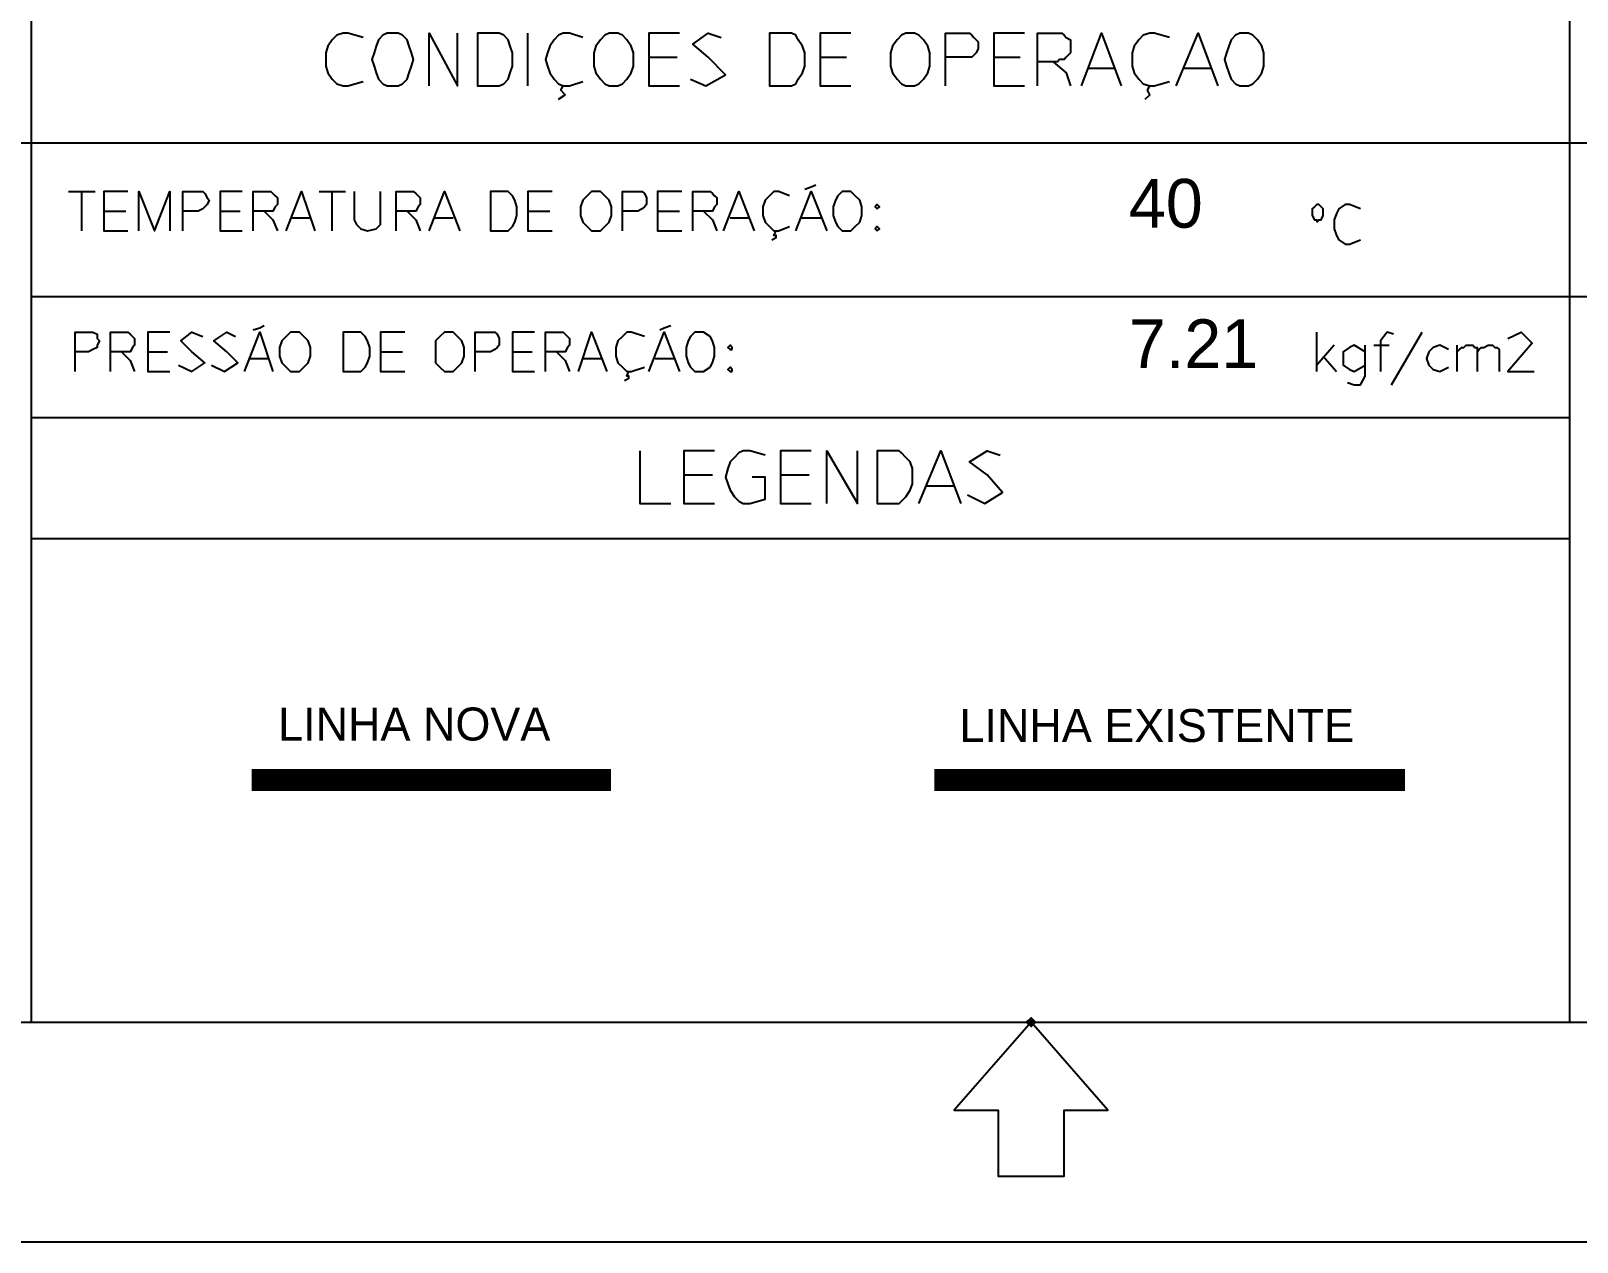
# Model space of a CAD drawing. Extents: x 0 to 597, y 0 to 422.
# Drawn here: x 258.9 to 329.2, y 0 to 55.1 of the extents above; entities that cross this region are included whole.
import ezdxf

# ---------------------------------------------------------------- set-up
doc = ezdxf.new("R2010")
doc.units = 0
doc.header["$MEASUREMENT"] = 0
doc.linetypes.add('GT101', pattern=[2.1, 1.4, -0.7])
doc.layers.add('GT_1', color=7, linetype='Continuous')
doc.styles.add('HTX1', font='O8116901', dxfattribs={"width": 1.02})

msp = doc.modelspace()

# ---------------------------------------------------------------- linework, layer by layer
at = {"linetype": 'Continuous'}
msp.add_lwpolyline([(0, 421.74), (597.11, 421.74), (597.11, 0), (0, 0)], close=True, dxfattribs=at)
at = {"layer": 'GT_1', "flags": 128}
for points in [[(25, 10), (583.8, 10), (583.8, 409.8)], [(258.9, 107.9), (258.9, 10)], [(328.9, 107.9), (328.9, 10)], [(274, 54.8), (273.3, 55), (273.1, 55), (272.8, 54.9), (272.6, 54.7), (272.4, 54.4), (272.3, 54.1), (272.3, 53.8), (272.3, 53.5), (272.4, 53.2), (272.6, 52.9), (272.8, 52.7), (273.1, 52.6), (273.3, 52.6), (274, 52.8)], [(275.5, 52.6), (275.6, 52.6), (275.8, 52.7), (276, 52.9), (276.1, 53.2), (276.2, 53.5), (276.3, 53.8), (276.2, 54.1), (276.1, 54.4), (276, 54.7), (275.8, 54.9), (275.6, 55), (275.4, 55), (275.1, 55), (274.9, 54.9), (274.7, 54.7), (274.6, 54.4), (274.5, 54.1), (274.4, 53.8), (274.5, 53.5), (274.6, 53.2), (274.7, 52.9), (274.9, 52.7), (275.1, 52.6), (275.4, 52.6), (275.5, 52.6)], [(277, 52.6), (277, 55), (278.3, 52.6), (278.3, 55)], [(280.1, 52.6), (280.2, 52.6), (280.4, 52.7), (280.6, 52.9), (280.7, 53.2), (280.8, 53.5), (280.8, 53.8), (280.8, 54.1), (280.7, 54.4), (280.6, 54.7), (280.4, 54.9), (280.2, 55), (280, 55), (279.2, 55), (279.2, 52.6), (280, 52.6), (280.1, 52.6)], [(281.5, 52.6), (281.5, 55)], [(284, 54.8), (283.4, 55), (283.1, 55), (282.9, 54.9), (282.7, 54.7), (282.5, 54.4), (282.4, 54.1), (282.3, 53.8), (282.4, 53.5), (282.5, 53.2), (282.7, 52.9), (282.9, 52.7), (283.1, 52.6), (283.4, 52.6), (284, 52.8)], [(285.5, 52.6), (285.6, 52.6), (285.8, 52.7), (286, 52.9), (286.2, 53.2), (286.3, 53.5), (286.3, 53.8), (286.3, 54.1), (286.2, 54.4), (286, 54.7), (285.8, 54.9), (285.6, 55), (285.4, 55), (285.2, 55), (285, 54.9), (284.8, 54.7), (284.6, 54.4), (284.5, 54.1), (284.5, 53.8), (284.5, 53.5), (284.6, 53.2), (284.8, 52.9), (285, 52.7), (285.2, 52.6), (285.4, 52.6), (285.5, 52.6)], [(288.4, 55), (287, 55), (287, 52.6), (288.4, 52.6)], [(288.9, 52.9), (289.6, 52.6), (290.5, 53.1), (289.7, 53.9), (289, 54.5), (289.7, 55), (290.3, 54.8)], [(293.4, 52.6), (293.5, 52.6), (293.7, 52.7), (293.8, 52.9), (294, 53.2), (294.1, 53.5), (294.1, 53.8), (294.1, 54.1), (294, 54.4), (293.8, 54.7), (293.7, 54.9), (293.5, 55), (293.3, 55), (292.5, 55), (292.5, 52.6), (293.3, 52.6), (293.4, 52.6)], [(296.2, 55), (294.8, 55), (294.8, 52.6), (296.2, 52.6)], [(299, 52.6), (299.1, 52.6), (299.3, 52.7), (299.5, 52.9), (299.7, 53.2), (299.8, 53.5), (299.8, 53.8), (299.8, 54.1), (299.7, 54.4), (299.5, 54.7), (299.3, 54.9), (299.1, 55), (298.9, 55), (298.7, 55), (298.5, 54.9), (298.3, 54.7), (298.1, 54.4), (298, 54.1), (298, 53.8), (298, 53.5), (298.1, 53.2), (298.3, 52.9), (298.5, 52.7), (298.7, 52.6), (298.9, 52.6), (299, 52.6)], [(300.5, 52.6), (300.5, 55), (301.4, 55), (301.6, 55), (301.7, 54.9), (301.8, 54.8), (301.9, 54.7), (302, 54.6), (302, 54.4), (302, 54.3), (301.9, 54.1), (301.8, 54), (301.7, 53.9), (301.6, 53.9), (301.4, 53.9), (300.5, 53.9)], [(304.1, 55), (302.7, 55), (302.7, 52.6), (304.1, 52.6)], [(304.7, 52.6), (304.7, 55), (305.6, 55), (305.8, 55), (305.9, 54.9), (306, 54.8), (306.2, 54.7), (306.2, 54.5), (306.2, 54.4), (306.2, 54.2), (306.2, 54.1), (306, 53.9), (305.9, 53.8), (305.7, 53.8), (305.6, 53.7), (304.7, 53.7)], [(306.7, 52.6), (307.6, 55), (308.5, 52.6)], [(310.7, 54.8), (310, 55), (309.8, 55), (309.5, 54.9), (309.3, 54.7), (309.1, 54.4), (309, 54.1), (309, 53.8), (309, 53.5), (309.1, 53.2), (309.3, 52.9), (309.5, 52.7), (309.8, 52.6), (310, 52.6), (310.7, 52.8)], [(311, 52.6), (312, 55), (312.9, 52.6)], [(314.2, 52.6), (314.3, 52.6), (314.5, 52.7), (314.7, 52.9), (314.9, 53.2), (315, 53.5), (315, 53.8), (315, 54.1), (314.9, 54.4), (314.7, 54.7), (314.5, 54.9), (314.3, 55), (314.1, 55), (313.9, 55), (313.7, 54.9), (313.5, 54.7), (313.4, 54.4), (313.3, 54.1), (313.2, 53.8), (313.3, 53.5), (313.4, 53.2), (313.5, 52.9), (313.7, 52.7), (313.9, 52.6), (314.1, 52.6), (314.2, 52.6)], [(287, 53.9), (288.3, 53.9)], [(294.8, 53.9), (296, 53.9)], [(302.7, 53.9), (303.9, 53.9)], [(305.4, 53.7), (306, 53.2), (306.2, 52.6)], [(307, 53.4), (308.2, 53.4)], [(311.3, 53.4), (312.6, 53.4)], [(282.9, 52), (283.2, 52.2), (283, 52.4), (283.1, 52.6)], [(309.6, 52), (309.8, 52.2), (309.7, 52.4), (309.8, 52.6)], [(453.8, 50), (142, 50)], [(294.1, 47.9), (294.4, 48), (294.6, 48.1)], [(260.6, 47.8), (261.8, 47.8)], [(261.2, 46), (261.2, 47.8)], [(263.3, 47.8), (262.2, 47.8), (262.2, 46), (263.3, 46)], [(263.8, 46), (263.8, 47.8), (264.5, 46), (265.2, 47.8), (265.2, 46)], [(265.8, 46), (265.8, 47.8), (266.5, 47.8), (266.7, 47.8), (266.8, 47.7), (266.9, 47.5), (267, 47.4), (266.9, 47.2), (266.8, 47.1), (266.7, 47), (266.5, 46.9), (265.8, 46.9)], [(268.5, 47.8), (267.5, 47.8), (267.5, 46), (268.5, 46)], [(269, 46), (269, 47.8), (269.6, 47.8), (269.8, 47.8), (269.9, 47.7), (270, 47.6), (270.1, 47.5), (270.1, 47.3), (270.1, 47.2), (270, 47.1), (269.9, 46.9), (269.8, 46.9), (269.6, 46.9), (269, 46.9)], [(270.5, 46), (271.2, 47.8), (271.8, 46)], [(272, 47.8), (273.2, 47.8)], [(272.6, 46), (272.6, 47.8)], [(273.6, 47.8), (273.6, 46.5), (273.7, 46.3), (273.9, 46.1), (274.2, 46), (274.6, 46.1), (274.8, 46.3), (274.8, 46.5), (274.8, 47.8)], [(275.5, 46), (275.5, 47.8), (276.2, 47.8), (276.3, 47.8), (276.4, 47.7), (276.5, 47.6), (276.6, 47.5), (276.6, 47.3), (276.6, 47.2), (276.5, 47.1), (276.4, 46.9), (276.3, 46.9), (276.2, 46.9), (275.5, 46.9)], [(277, 46), (277.7, 47.8), (278.4, 46)], [(280.5, 46), (280.6, 46), (280.8, 46.2), (280.9, 46.4), (281, 46.7), (281, 47.1), (280.9, 47.4), (280.8, 47.6), (280.6, 47.8), (280.4, 47.8), (279.8, 47.8), (279.8, 46), (280.4, 46), (280.5, 46)], [(282.6, 47.8), (281.5, 47.8), (281.5, 46), (282.6, 46)], [(284.7, 46), (284.8, 46), (285, 46.2), (285.2, 46.4), (285.3, 46.7), (285.3, 47.1), (285.2, 47.4), (285, 47.6), (284.8, 47.8), (284.6, 47.8), (284.4, 47.8), (284.2, 47.6), (284, 47.4), (283.9, 47.1), (283.9, 46.7), (284, 46.4), (284.2, 46.2), (284.4, 46), (284.6, 46), (284.7, 46)], [(285.8, 46), (285.8, 47.8), (286.5, 47.8), (286.7, 47.8), (286.8, 47.7), (286.9, 47.5), (286.9, 47.4), (286.9, 47.2), (286.8, 47.1), (286.7, 47), (286.5, 46.9), (285.8, 46.9)], [(288.5, 47.8), (287.4, 47.8), (287.4, 46), (288.5, 46)], [(289, 46), (289, 47.8), (289.6, 47.8), (289.8, 47.8), (289.9, 47.7), (290, 47.6), (290.1, 47.5), (290.1, 47.3), (290.1, 47.2), (290, 47.1), (289.9, 46.9), (289.8, 46.9), (289.6, 46.9), (289, 46.9)], [(290.4, 46), (291.1, 47.8), (291.8, 46)], [(293.4, 47.6), (292.9, 47.8), (292.7, 47.8), (292.5, 47.6), (292.3, 47.4), (292.2, 47.1), (292.2, 46.7), (292.3, 46.4), (292.5, 46.2), (292.7, 46), (292.9, 46), (293.4, 46.2)], [(293.7, 46), (294.4, 47.8), (295.1, 46)], [(296.1, 46), (296.2, 46), (296.4, 46.2), (296.6, 46.4), (296.7, 46.7), (296.7, 47.1), (296.6, 47.4), (296.4, 47.6), (296.2, 47.8), (296, 47.8), (295.8, 47.8), (295.6, 47.6), (295.5, 47.4), (295.4, 47.1), (295.4, 46.7), (295.5, 46.4), (295.6, 46.2), (295.8, 46), (296, 46), (296.1, 46)], [(297.4, 47), (297.5, 47.1), (297.4, 47.2), (297.3, 47.1), (297.4, 47)], [(317.4, 46.4), (317.5, 46.5), (317.6, 46.5), (317.7, 46.7), (317.7, 46.8), (317.7, 47), (317.6, 47.1), (317.5, 47.2), (317.4, 47.2), (317.3, 47.1), (317.2, 47), (317.2, 46.8), (317.2, 46.7), (317.3, 46.5), (317.4, 46.5), (317.4, 46.4)], [(319.4, 47), (318.9, 47.2), (318.7, 47.2), (318.4, 47), (318.3, 46.8), (318.2, 46.5), (318.2, 46.1), (318.3, 45.8), (318.4, 45.6), (318.7, 45.4), (318.9, 45.4), (319.4, 45.6)], [(262.2, 46.9), (263.2, 46.9)], [(267.5, 46.9), (268.4, 46.9)], [(269.5, 46.9), (269.9, 46.5), (270.1, 46)], [(270.7, 46.6), (271.6, 46.6)], [(276, 46.9), (276.4, 46.5), (276.6, 46)], [(277.2, 46.6), (278.1, 46.6)], [(281.5, 46.9), (282.5, 46.9)], [(287.4, 46.9), (288.4, 46.9)], [(289.5, 46.9), (289.9, 46.5), (290.1, 46)], [(290.7, 46.6), (291.6, 46.6)], [(293.9, 46.6), (294.9, 46.6)], [(292.6, 45.6), (292.8, 45.7), (292.8, 45.8), (292.7, 45.8), (292.8, 46)], [(297.4, 46), (297.5, 46.1), (297.4, 46.2), (297.3, 46.1), (297.4, 46)], [(328.9, 43), (258.9, 43)], [(453.8, 43), (328.9, 43)], [(269, 41.5), (269.3, 41.6), (269.5, 41.7)], [(287.5, 41.5), (287.7, 41.6), (288, 41.7)], [(260.9, 39.6), (260.9, 41.4), (261.5, 41.4), (261.6, 41.4), (261.7, 41.4), (261.9, 41.3), (261.9, 41.1), (262, 41), (261.9, 40.8), (261.9, 40.7), (261.7, 40.6), (261.5, 40.5), (260.9, 40.5)], [(262.5, 39.6), (262.5, 41.4), (263.1, 41.4), (263.3, 41.4), (263.4, 41.3), (263.5, 41.2), (263.6, 41.1), (263.6, 40.9), (263.6, 40.8), (263.5, 40.7), (263.4, 40.5), (263.3, 40.5), (263.1, 40.5), (262.5, 40.5)], [(265.2, 41.4), (264.2, 41.4), (264.2, 39.6), (265.2, 39.6)], [(265.6, 39.9), (266.2, 39.6), (266.8, 40), (266.2, 40.5), (265.7, 41), (266.2, 41.4), (266.7, 41.2)], [(267.1, 39.9), (267.7, 39.6), (268.3, 40), (267.8, 40.5), (267.2, 41), (267.8, 41.4), (268.2, 41.2)], [(268.6, 39.6), (269.3, 41.4), (269.9, 39.6)], [(271, 39.6), (271.1, 39.6), (271.3, 39.8), (271.5, 40), (271.6, 40.3), (271.6, 40.7), (271.5, 41), (271.3, 41.2), (271.1, 41.4), (270.9, 41.4), (270.7, 41.4), (270.5, 41.2), (270.3, 41), (270.2, 40.7), (270.2, 40.3), (270.3, 40), (270.5, 39.8), (270.7, 39.6), (270.9, 39.6), (271, 39.6)], [(273.8, 39.6), (273.9, 39.6), (274.1, 39.8), (274.2, 40), (274.3, 40.3), (274.3, 40.7), (274.2, 41), (274.1, 41.2), (273.9, 41.4), (273.7, 41.4), (273.1, 41.4), (273.1, 39.6), (273.7, 39.6), (273.8, 39.6)], [(275.9, 41.4), (274.8, 41.4), (274.8, 39.6), (275.9, 39.6)], [(278, 39.6), (278.1, 39.6), (278.3, 39.8), (278.5, 40), (278.6, 40.3), (278.6, 40.7), (278.5, 41), (278.3, 41.2), (278.1, 41.4), (277.9, 41.4), (277.7, 41.4), (277.5, 41.2), (277.3, 41), (277.3, 40.7), (277.3, 40.3), (277.3, 40), (277.5, 39.8), (277.7, 39.6), (277.9, 39.6), (278, 39.6)], [(279.1, 39.6), (279.1, 41.4), (279.8, 41.4), (280, 41.4), (280.1, 41.3), (280.2, 41.1), (280.2, 41), (280.2, 40.8), (280.1, 40.7), (280, 40.6), (279.8, 40.5), (279.1, 40.5)], [(281.8, 41.4), (280.8, 41.4), (280.8, 39.6), (281.8, 39.6)], [(282.3, 39.6), (282.3, 41.4), (282.9, 41.4), (283.1, 41.4), (283.2, 41.3), (283.3, 41.2), (283.4, 41.1), (283.4, 40.9), (283.4, 40.8), (283.3, 40.7), (283.2, 40.5), (283.1, 40.5), (282.9, 40.5), (282.3, 40.5)], [(283.8, 39.6), (284.4, 41.4), (285.1, 39.6)], [(286.8, 41.2), (286.2, 41.4), (286, 41.4), (285.8, 41.2), (285.6, 41), (285.5, 40.7), (285.5, 40.3), (285.6, 40), (285.8, 39.8), (286, 39.6), (286.2, 39.6), (286.8, 39.8)], [(287, 39.6), (287.7, 41.4), (288.4, 39.6)], [(289.4, 39.6), (289.5, 39.6), (289.8, 39.8), (289.9, 40), (290, 40.3), (290, 40.7), (289.9, 41), (289.8, 41.2), (289.5, 41.4), (289.3, 41.4), (289.1, 41.4), (288.9, 41.2), (288.8, 41), (288.7, 40.7), (288.7, 40.3), (288.8, 40), (288.9, 39.8), (289.1, 39.6), (289.3, 39.6), (289.4, 39.6)], [(317.4, 39.6), (317.4, 41.4)], [(320.9, 41.3), (320.6, 41.4), (320.3, 41), (320.3, 39.6)], [(320.8, 39), (322.2, 41.4)], [(326.1, 41.1), (326.7, 41.4), (327.2, 40.9), (326.1, 39.6), (327.3, 39.6)], [(263, 40.5), (263.4, 40.1), (263.6, 39.6)], [(264.2, 40.5), (265.1, 40.5)], [(268.8, 40.2), (269.7, 40.2)], [(274.8, 40.5), (275.8, 40.5)], [(280.8, 40.5), (281.7, 40.5)], [(282.8, 40.5), (283.2, 40.1), (283.4, 39.6)], [(284, 40.2), (284.9, 40.2)], [(287.3, 40.2), (288.2, 40.2)], [(290.8, 40.6), (290.8, 40.7), (290.7, 40.8), (290.6, 40.7), (290.7, 40.6), (290.8, 40.6)], [(318.2, 40.8), (317.4, 39.9)], [(317.7, 40.3), (318.3, 39.6)], [(319.6, 40.5), (319.1, 40.8), (318.9, 40.7), (318.6, 40.5), (318.6, 40.2), (318.6, 39.9), (318.9, 39.7), (319.1, 39.6), (319.6, 39.9)], [(318.8, 39.1), (319.1, 39), (319.4, 39), (319.5, 39.2), (319.6, 39.4), (319.6, 40.8)], [(320, 40.8), (320.7, 40.8)], [(323.4, 40.6), (323, 40.8), (322.7, 40.7), (322.5, 40.5), (322.4, 40.2), (322.5, 39.9), (322.7, 39.7), (323, 39.6), (323.4, 39.8)], [(323.8, 39.6), (323.8, 40.8)], [(323.8, 40.5), (323.9, 40.6), (324, 40.7), (324.1, 40.7), (324.2, 40.8), (324.4, 40.8), (324.5, 40.8), (324.6, 40.7), (324.7, 40.7), (324.7, 40.6), (324.7, 40.5), (324.7, 39.6)], [(324.7, 40.5), (324.8, 40.6), (324.9, 40.7), (325, 40.7), (325.2, 40.8), (325.3, 40.8), (325.4, 40.8), (325.5, 40.7), (325.6, 40.7), (325.7, 40.6), (325.7, 40.5), (325.7, 39.6)], [(285.9, 39.2), (286.1, 39.3), (286.1, 39.4), (286, 39.4), (286.1, 39.6)], [(290.8, 39.6), (290.8, 39.7), (290.7, 39.8), (290.6, 39.7), (290.7, 39.6), (290.8, 39.6)], [(328.9, 37.5), (258.9, 37.5)], [(286.6, 36), (286.6, 33.6), (288, 33.6)], [(290, 36), (288.6, 36), (288.6, 33.6), (290, 33.6)], [(292.3, 35.8), (291.6, 36), (291.3, 36), (291.1, 35.9), (290.9, 35.7), (290.7, 35.5), (290.6, 35.2), (290.5, 34.8), (290.6, 34.5), (290.7, 34.2), (290.9, 33.9), (291.1, 33.7), (291.3, 33.6), (291.6, 33.6), (292.3, 33.8), (292.3, 34.8), (291.7, 34.8)], [(294.4, 36), (293, 36), (293, 33.6), (294.4, 33.6)], [(295.1, 33.6), (295.1, 36), (296.5, 33.6), (296.5, 36)], [(298.3, 33.6), (298.4, 33.6), (298.5, 33.7), (298.7, 33.9), (298.9, 34.2), (299, 34.5), (299, 34.8), (299, 35.2), (298.9, 35.5), (298.7, 35.7), (298.5, 35.9), (298.4, 36), (298.2, 36), (297.4, 36), (297.4, 33.6), (298.2, 33.6), (298.3, 33.6)], [(299.3, 33.6), (300.3, 36), (301.2, 33.6)], [(301.5, 34), (302.3, 33.6), (303.1, 34.1), (302.4, 34.9), (301.6, 35.5), (302.4, 36), (303, 35.8)], [(288.6, 34.9), (289.9, 34.9)], [(293, 34.9), (294.3, 34.9)], [(299.6, 34.4), (300.9, 34.4)], [(328.9, 32), (258.9, 32)], [(306.9, 6), (307.9, 6), (304.4, 10), (300.9, 6), (302.9, 6), (302.9, 3), (305.9, 3), (305.9, 6), (306.9, 6)], [(304.3, 10.1), (304.4, 10.2), (304.6, 10), (304.4, 9.8), (304.2, 10), (304.3, 10.1)], [(304.3, 10), (304.4, 10.1), (304.5, 10), (304.4, 9.9), (304.3, 10)]]:
    msp.add_lwpolyline(points, dxfattribs=at)
at = {"layer": 'GT_1', "linetype": 'Continuous', "const_width": 1, "flags": 128}
msp.add_lwpolyline([(285.281, 21.022), (268.922, 21.022)], dxfattribs=at)
at = {"layer": 'GT_1', "linetype": 'GT101', "const_width": 1, "flags": 128}
msp.add_lwpolyline([(321.417, 21.022), (299.992, 21.022)], dxfattribs=at)

# ---------------------------------------------------------------- texts
at = {"layer": 'GT_1', "style": 'HTX1', "width": 1.02}
for s, height, p in [('40', 2.2188, (308.85, 46.15)), ('7.21', 2.2188, (308.85, 39.76)), ('LINHA NOVA', 1.5, (270.13, 22.818)), ('LINHA EXISTENTE', 1.5, (301.139, 22.752))]:
    msp.add_text(s, height=height, dxfattribs=at).set_placement(p)

doc.saveas('drawing.dxf')
